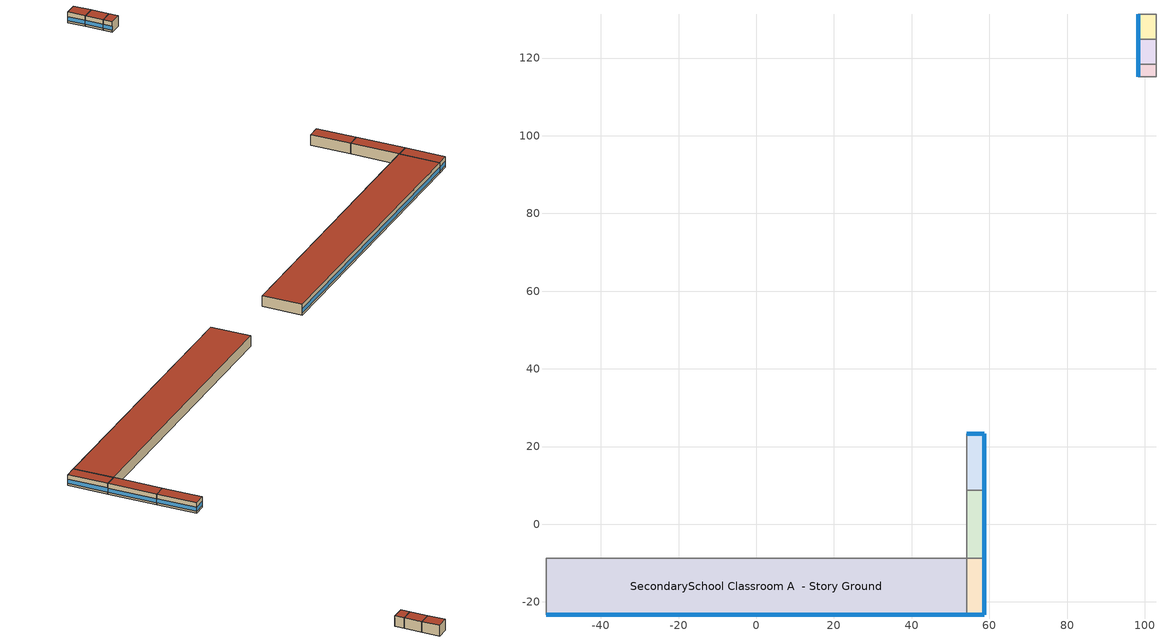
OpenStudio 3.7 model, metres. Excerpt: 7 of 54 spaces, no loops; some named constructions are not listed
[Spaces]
SecondarySchool Classroom A  - Story Ground
 floor ground (Foundation F 126 Perim 10827 Area 15686): -54.14,-23.29 -54.14,-8.8 54.14,-8.8 54.14,-23.29 z0
 wall outside: -54.14,-23.29 54.14,-23.29 z0:3.96
 wall to SecondarySchool Classroom A end_a - Story Ground: -54.14,-8.8 -54.14,-23.29 z0:3.96
 wall to SecondarySchool Corridor B  - Story Ground: 54.14,-8.8 -54.14,-8.8 z0:3.96
 wall to SecondarySchool Classroom A end_b - Story Ground: 54.14,-23.29 54.14,-8.8 z0:3.96
 window (Window U-1.01 SHGC 0.58): -54.11,-23.29 54.11,-23.29 z0.76:2.27
 roof outside: 54.14,-23.29 54.14,-8.8 -54.14,-8.8 -54.14,-23.29 z3.96
SecondarySchool Classroom A end_b - Story Ground
 floor ground (Foundation F 126 Perim 1906 Area 6624): 54.14,-23.29 54.14,-8.8 58.71,-8.8 58.71,-23.29 z0
 wall outside: 54.14,-23.29 58.71,-23.29 58.71,-8.8 z0:3.96
 wall to SecondarySchool Corridor B end_b - Story Ground: 58.71,-8.8 54.14,-8.8 z0:3.96
 window (Window U-1.01 SHGC 0.58): 54.16,-23.29 58.68,-23.29 z0.76:2.28; 58.71,-23.27 58.71,-8.83 z0.76:2.27
 roof outside: 58.71,-23.29 58.71,-8.8 54.14,-8.8 54.14,-23.29 z3.96
SecondarySchool Corridor B end_b - Story Ground
 floor ground (Foundation F 126 Perim 1761 Area 8051): 54.14,-8.8 54.14,8.8 58.71,8.8 58.71,-8.8 z0
 wall outside: 58.71,-8.8 58.71,8.8 z0:3.96
 wall to SecondarySchool Corridor B  - Story Ground: 54.14,8.8 54.14,-8.8 z0:3.96
 wall to SecondarySchool Classroom C end_b - Story Ground: 58.71,8.8 54.14,8.8 z0:3.96
 window (Window U-1.01 SHGC 0.58): 58.71,-8.78 58.71,8.78 z0.76:2.27
 roof outside: 58.71,-8.8 58.71,8.8 54.14,8.8 54.14,-8.8 z3.96
SecondarySchool Classroom C end_b - Story Ground
 floor ground (Foundation F 126 Perim 1906 Area 6624): 54.14,8.8 54.14,23.29 58.71,23.29 58.71,8.8 z0
 wall outside: 58.71,8.8 58.71,23.29 54.14,23.29 z0:3.96
 wall to SecondarySchool Classroom C  - Story Ground: 54.14,23.29 54.14,8.8 z0:3.96
 window (Window U-1.01 SHGC 0.58): 58.68,23.29 54.16,23.29 z0.76:2.28; 58.71,8.83 58.71,23.27 z0.76:2.27
 roof outside: 58.71,8.8 58.71,23.29 54.14,23.29 54.14,8.8 z3.96
SecondarySchool Kitchen C  - Story Ground
 floor ground (Foundation F 126 Perim 329 Area 1504): 102.9,115.18 98.33,115.18 98.33,118.47 102.9,118.47 z0
 wall outside: 98.33,118.47 98.33,115.18 z0:3.96
 wall to SecondarySchool Classroom C  - Story Ground 1: 98.33,115.18 102.9,115.18 z0:3.96
 wall to SecondarySchool Lobby C  - Story Ground: 102.9,118.47 98.33,118.47 z0:3.96
 wall to SecondarySchool Kitchen B  - Story Ground: 102.9,115.18 102.9,118.47 z0:3.96
 window (Window U-1.01 SHGC 0.58): 98.33,118.44 98.33,115.2 z0.76:2.29
 roof outside: 102.9,118.47 98.33,118.47 98.33,115.18 102.9,115.18 z3.96
SecondarySchool Lobby C  - Story Ground
 floor ground (Foundation F 126 Perim 64 Area 2927): 102.9,118.47 98.33,118.47 98.33,124.87 102.9,124.87 z0
 wall outside: 98.33,124.87 98.33,118.47 z0:3.96
 wall to SecondarySchool Restroom C  - Story Ground: 102.9,124.87 98.33,124.87 z0:3.96
 wall to SecondarySchool Lobby B  - Story Ground: 102.9,118.47 102.9,124.87 z0:3.96
 window (Window U-1.01 SHGC 0.58): 98.33,124.84 98.33,118.49 z0.76:2.28
 roof outside: 102.9,124.87 98.33,124.87 98.33,118.47 102.9,118.47 z3.96
SecondarySchool Restroom C  - Story Ground
 floor ground (Foundation F 126 Perim 64 Area 2927): 102.9,124.87 98.33,124.87 98.33,131.27 102.9,131.27 z0
 wall outside: 98.33,131.27 98.33,124.87 z0:3.96
 wall to SecondarySchool Cafeteria C  - Story Ground: 102.9,131.27 98.33,131.27 z0:3.96
 wall to SecondarySchool Restroom B  - Story Ground: 102.9,124.87 102.9,131.27 z0:3.96
 window (Window U-1.01 SHGC 0.58): 98.33,131.25 98.33,124.89 z0.76:2.28
 roof outside: 102.9,131.27 98.33,131.27 98.33,124.87 102.9,124.87 z3.96
[Schedule:Ruleset]
Name | Default Day Schedule | Summer Design Day Schedule | Winter Design Day Schedule
SecondarySchool Auditorium Occ | SecondarySchool Auditorium Occ Default | SecondarySchool Auditorium Occ Summer Design Day | SecondarySchool Auditorium Occ Winter Design Day
SecondarySchool Gym Occ | SecondarySchool Gym Occ Default | SecondarySchool Gym Occ Summer Design Day | SecondarySchool Gym Occ Winter Design Day
[Schedule:Day]
Clothing Schedule Summer Clothes: 24, 0, 0.5
SecondarySchool Auditorium Occ Default; SecondarySchool Auditorium Occ Wkdy Day: Yes, 5, 15, 0, 5, 30, 0.015625, 5, 45, 0.03125, 6, 0, 0.046875, 6, 15, 0.0625, 6, 30, 0.078125, 6, 45, 0.09375, 7, 0, 0.109375, 7, 15, 0.125, 7, 30, 0.140625, 7, 45, 0.15625, 8, 0, 0.171875, 8, 15, 0.1875, 8, 30, 0.203125, 8, 45, 0.21875, 9, 0, 0.234375, 9, 15, 0.25, 11, 15, 0.25, 11, 30, 0.23125, 11, 45, 0.2125, 12, 0, 0.19375, 12, 15, 0.175, 12, 30, 0.15625, 12, 45, 0.1375, 13, 0, 0.11875, 13, 15, 0.1, 13, 45, 0.1, 14, 0, 0.0916667, 14, 15, 0.0833333, 14, 30, 0.075, 14, 45, 0.0666667, 15, 0, 0.0583333, 15, 15, 0.05, 15, 30, 0.0416667, 15, 45, 0.0333333, 16, 0, 0.025, 16, 15, 0.0166667, 16, 30, 0.00833333, 16, 45, 0, 24, 0, 0
SecondarySchool Auditorium Occ Summer Design Day: 8, 0, 0, 17, 0, 0.15, 19, 0, 0.35, 24, 0, 0
SecondarySchool Auditorium Occ Wkdy|SmrDsn Day: Yes, 5, 15, 0, 5, 30, 0.009375, 5, 45, 0.01875, 6, 0, 0.028125, 6, 15, 0.0375, 6, 30, 0.046875, 6, 45, 0.05625, 7, 0, 0.065625, 7, 15, 0.075, 7, 30, 0.084375, 7, 45, 0.09375, 8, 0, 0.103125, 8, 15, 0.1125, 8, 30, 0.121875, 8, 45, 0.13125, 9, 0, 0.140625, 9, 15, 0.15, 9, 30, 0.1625, 9, 45, 0.175, 10, 0, 0.1875, 10, 15, 0.2, 10, 30, 0.2125, 10, 45, 0.225, 11, 0, 0.2375, 11, 15, 0.25, 11, 30, 0.2625, 11, 45, 0.275, 12, 0, 0.2875, 12, 15, 0.3, 12, 30, 0.3125, 12, 45, 0.325, 13, 0, 0.3375, 13, 15, 0.35, 13, 30, 0.30625, 13, 45, 0.2625, 14, 0, 0.21875, 14, 15, 0.175, 14, 30, 0.13125, 14, 45, 0.0875, 15, 0, 0.04375, 15, 15, 0, 24, 0, 0
SecondarySchool Auditorium Occ Wknd Day; SecondarySchool Auditorium Occ Wknd Day 1; SecondarySchool Auditorium Occ Wknd Day 2; SecondarySchool Gym Occ Wknd Day; SecondarySchool Gym Occ Wknd Day 1; SecondarySchool Gym Occ Wknd Day 2; SecondarySchool Office Occ Wknd Day; SecondarySchool Office Occ Wknd Day 1; SecondarySchool Office Occ Wknd Day 2: Yes, 12, 15, 0, 24, 0, 0
SecondarySchool Auditorium Occ Winter Design Day; SecondarySchool Gym Occ Winter Design Day: 24, 0, 0
Education_School BLDG_EQUIP_EndUseData Wkdy Day 1: Yes, 0, 15, 0.0734133, 0, 30, 0.0723912, 0, 45, 0.0713692, 1, 0, 0.0703471, 1, 15, 0.069325, 1, 30, 0.0683029, 1, 45, 0.0672809, 2, 0, 0.0541834, 2, 15, 0.041086, 2, 30, 0.0279886, 2, 45, 0.0148911, 3, 0, 0.0111684, 3, 15, 0.00744557, 3, 30, 0.00372278, 3, 45, 0, 4, 0, 0.0106607, 4, 15, 0.0213214, 4, 30, 0.0319821, 4, 45, 0.0426428, 5, 0, 0.0702929, 5, 15, 0.0979431, 5, 30, 0.125593, 5, 45, 0.153243, 6, 0, 0.20279, 6, 15, 0.252337, 6, 30, 0.301884, 6, 45, 0.351431, 7, 0, 0.406494, 7, 15, 0.461558, 7, 30, 0.516621, 7, 45, 0.571684, 8, 0, 0.655041, 8, 15, 0.738397, 8, 30, 0.821754, 8, 45, 0.90511, 9, 0, 0.908596, 9, 15, 0.912082, 9, 30, 0.915568, 9, 45, 0.919054, 10, 0, 0.924469, 10, 15, 0.929884, 10, 30, 0.935299, 10, 45, 0.940714, 11, 0, 0.94491, 11, 15, 0.949107, 11, 30, 0.953303, 11, 45, 0.9575, 12, 0, 0.948938, 12, 15, 0.940375, 12, 30, 0.931813, 12, 45, 0.92325, 13, 0, 0.793325, 13, 15, 0.6634, 13, 30, 0.533475, 13, 45, 0.40355, 14, 0, 0.363513, 14, 15, 0.323476, 14, 30, 0.283439, 14, 45, 0.243402, 15, 0, 0.216531, 15, 15, 0.189659, 15, 30, 0.162787, 15, 45, 0.135915, 16, 0, 0.122209, 16, 15, 0.108502, 16, 30, 0.0947956, 16, 45, 0.081089, 17, 0, 0.0760125, 17, 15, 0.070936, 17, 30, 0.0658594, 17, 45, 0.0607829, 18, 0, 0.0609014, 18, 15, 0.0610198, 18, 30, 0.0611383, 18, 45, 0.0612567, 19, 0, 0.0488192, 19, 15, 0.0363818, 19, 30, 0.0239443, 19, 45, 0.0115068, 20, 0, 0.0305607, 20, 15, 0.0496146, 20, 30, 0.0686684, 20, 45, 0.0877223, 21, 0, 0.0867003, 21, 15, 0.0856782, 21, 30, 0.0846561, 21, 45, 0.083634, 22, 0, 0.082612, 22, 15, 0.0815899, 22, 30, 0.0805678, 22, 45, 0.0795457, 23, 0, 0.0785237, 23, 15, 0.0775016, 23, 30, 0.0764795, 23, 45, 0.0754574, 24, 0, 0.0744354
Education_School BLDG_EQUIP_EndUseData Wknd Day; Education_School BLDG_EQUIP_EndUseData Wknd Day 2: Yes, 0, 15, 0.286974, 0, 30, 0.297562, 0, 45, 0.30815, 1, 0, 0.313261, 1, 15, 0.318373, 1, 30, 0.323484, 1, 45, 0.328596, 2, 0, 0.332247, 2, 15, 0.335898, 2, 30, 0.339549, 2, 45, 0.3432, 3, 0, 0.341131, 3, 15, 0.339062, 3, 30, 0.336993, 3, 45, 0.334924, 4, 0, 0.328596, 4, 15, 0.322267, 4, 30, 0.315939, 4, 45, 0.30961, 5, 0, 0.296345, 5, 15, 0.283079, 5, 30, 0.269814, 5, 45, 0.256548, 6, 0, 0.241092, 6, 15, 0.225636, 6, 30, 0.21018, 6, 45, 0.194723, 7, 0, 0.185109, 7, 15, 0.175494, 7, 30, 0.16588, 7, 45, 0.156266, 8, 0, 0.151519, 8, 15, 0.146773, 8, 30, 0.142026, 8, 45, 0.13728, 9, 0, 0.134603, 9, 15, 0.131925, 9, 30, 0.129248, 9, 45, 0.12657, 10, 0, 0.120972, 10, 15, 0.115374, 10, 30, 0.109775, 10, 45, 0.104177, 11, 0, 0.087443, 11, 15, 0.0707089, 11, 30, 0.0539749, 11, 45, 0.0372409, 12, 0, 0.0279306, 12, 15, 0.0186204, 12, 30, 0.00931021, 12, 45, 0, 13, 0, 0.000608511, 13, 15, 0.00121702, 13, 30, 0.00182553, 13, 45, 0.00243404, 14, 0, 0.00231234, 14, 15, 0.00219064, 14, 30, 0.00206894, 14, 45, 0.00194723, 15, 0, 0.00231234, 15, 15, 0.00267745, 15, 30, 0.00304255, 15, 45, 0.00340766, 16, 0, 0.00511149, 16, 15, 0.00681532, 16, 30, 0.00851915, 16, 45, 0.010223, 17, 0, 0.013874, 17, 15, 0.0175251, 17, 30, 0.0211762, 17, 45, 0.0248272, 18, 0, 0.0303038, 18, 15, 0.0357804, 18, 30, 0.041257, 18, 45, 0.0467336, 19, 0, 0.0550094, 19, 15, 0.0632851, 19, 30, 0.0715609, 19, 45, 0.0798366, 20, 0, 0.0931021, 20, 15, 0.106368, 20, 30, 0.119633, 20, 45, 0.132899, 21, 0, 0.148355, 21, 15, 0.163811, 21, 30, 0.179267, 21, 45, 0.194723, 22, 0, 0.208719, 22, 15, 0.222715, 22, 30, 0.236711, 22, 45, 0.250706, 23, 0, 0.254479, 23, 15, 0.258252, 23, 30, 0.262025, 23, 45, 0.265797, 24, 0, 0.276386
Education_School BLDG_EQUIP_EndUseData Wknd Day 1: Yes, 0, 15, 0.207877, 0, 30, 0.219552, 0, 45, 0.231227, 1, 0, 0.236386, 1, 15, 0.241545, 1, 30, 0.246704, 1, 45, 0.251863, 2, 0, 0.258379, 2, 15, 0.264896, 2, 30, 0.271413, 2, 45, 0.277929, 3, 0, 0.281097, 3, 15, 0.284265, 3, 30, 0.287432, 3, 45, 0.2906, 4, 0, 0.288337, 4, 15, 0.286075, 4, 30, 0.283812, 4, 45, 0.281549, 5, 0, 0.2763, 5, 15, 0.27105, 5, 30, 0.265801, 5, 45, 0.260552, 6, 0, 0.267883, 6, 15, 0.275214, 6, 30, 0.282545, 6, 45, 0.289876, 7, 0, 0.283178, 7, 15, 0.276481, 7, 30, 0.269783, 7, 45, 0.263086, 8, 0, 0.248695, 8, 15, 0.234305, 8, 30, 0.219914, 8, 45, 0.205523, 9, 0, 0.186064, 9, 15, 0.166605, 9, 30, 0.147146, 9, 45, 0.127687, 10, 0, 0.107957, 10, 15, 0.0882263, 10, 30, 0.0684957, 10, 45, 0.0487652, 11, 0, 0.0365739, 11, 15, 0.0243826, 11, 30, 0.0121913, 11, 45, 0, 12, 0, 0.00486023, 12, 15, 0.00972046, 12, 30, 0.0145807, 12, 45, 0.0194409, 13, 0, 0.0215226, 13, 15, 0.0236042, 13, 30, 0.0256859, 13, 45, 0.0277676, 14, 0, 0.0325644, 14, 15, 0.0373613, 14, 30, 0.0421582, 14, 45, 0.0469551, 15, 0, 0.0516614, 15, 15, 0.0563678, 15, 30, 0.0610741, 15, 45, 0.0657805, 16, 0, 0.0685862, 16, 15, 0.071392, 16, 30, 0.0741977, 16, 45, 0.0770034, 17, 0, 0.0772749, 17, 15, 0.0775464, 17, 30, 0.077818, 17, 45, 0.0780895, 18, 0, 0.0760078, 18, 15, 0.0739261, 18, 30, 0.0718445, 18, 45, 0.0697628, 19, 0, 0.0687672, 19, 15, 0.0677717, 19, 30, 0.0667761, 19, 45, 0.0657805, 20, 0, 0.0716635, 20, 15, 0.0775464, 20, 30, 0.0834294, 20, 45, 0.0893123, 21, 0, 0.0886788, 21, 15, 0.0880452, 21, 30, 0.0874117, 21, 45, 0.0867781, 22, 0, 0.0939282, 22, 15, 0.101078, 22, 30, 0.108228, 22, 45, 0.115378, 23, 0, 0.132665, 23, 15, 0.149952, 23, 30, 0.167239, 23, 45, 0.184526, 24, 0, 0.196201
SecondarySchool Gym Occ Default; SecondarySchool Gym Occ Wkdy Day: Yes, 5, 15, 0, 5, 30, 0.021875, 5, 45, 0.04375, 6, 0, 0.065625, 6, 15, 0.0875, 6, 30, 0.109375, 6, 45, 0.13125, 7, 0, 0.153125, 7, 15, 0.175, 7, 30, 0.196875, 7, 45, 0.21875, 8, 0, 0.240625, 8, 15, 0.2625, 8, 30, 0.284375, 8, 45, 0.30625, 9, 0, 0.328125, 9, 15, 0.35, 11, 15, 0.35, 11, 30, 0.425, 11, 45, 0.5, 12, 0, 0.575, 12, 15, 0.65, 12, 30, 0.725, 12, 45, 0.8, 13, 0, 0.875, 13, 15, 0.95, 14, 45, 0.95, 15, 0, 0.870833, 15, 15, 0.791667, 15, 30, 0.7125, 15, 45, 0.633333, 16, 0, 0.554167, 16, 15, 0.475, 16, 30, 0.395833, 16, 45, 0.316667, 17, 0, 0.2375, 17, 15, 0.158333, 17, 30, 0.0791667, 17, 45, 0, 24, 0, 0
SecondarySchool Gym Occ Summer Design Day: 8, 0, 0, 21, 0, 0.35, 24, 0, 0
SecondarySchool Gym Occ Wkdy|SmrDsn Day: Yes, 7, 15, 0, 16, 15, 0.35, 24, 0, 0
SecondarySchool Kitchen Gas Wkdy Day: Yes, 6, 15, 0.02, 6, 30, 0.03625, 6, 45, 0.0525, 7, 0, 0.06875, 7, 15, 0.085, 7, 30, 0.10125, 7, 45, 0.1175, 8, 0, 0.13375, 8, 15, 0.15, 8, 30, 0.158333, 8, 45, 0.166667, 9, 0, 0.175, 9, 15, 0.183333, 9, 30, 0.191667, 9, 45, 0.2, 10, 0, 0.183333, 10, 15, 0.166667, 10, 30, 0.15, 10, 45, 0.133333, 11, 0, 0.116667, 11, 15, 0.1, 11, 30, 0.09, 11, 45, 0.08, 12, 0, 0.07, 12, 15, 0.06, 12, 30, 0.05, 12, 45, 0.04, 13, 0, 0.03, 13, 15, 0.02, 24, 0, 0.02
SecondarySchool Kitchen Gas Wkdy|SmrDsn Day: Yes, 6, 15, 0.02, 6, 30, 0.03, 6, 45, 0.04, 7, 0, 0.05, 7, 15, 0.06, 7, 30, 0.07, 7, 45, 0.08, 8, 0, 0.09, 8, 15, 0.1, 8, 30, 0.108333, 8, 45, 0.116667, 9, 0, 0.125, 9, 15, 0.133333, 9, 30, 0.141667, 9, 45, 0.15, 10, 0, 0.141667, 10, 15, 0.133333, 10, 30, 0.125, 10, 45, 0.116667, 11, 0, 0.108333, 11, 15, 0.1, 11, 30, 0.09, 11, 45, 0.08, 12, 0, 0.07, 12, 15, 0.06, 12, 30, 0.05, 12, 45, 0.04, 13, 0, 0.03, 13, 15, 0.02, 24, 0, 0.02
SecondarySchool Kitchen Gas Wknd Day; SecondarySchool Kitchen Gas Wknd Day 1; SecondarySchool Kitchen Gas Wknd Day 2: Yes, 12, 15, 0.02, 24, 0, 0.02
SecondarySchool Office Occ Wkdy Day: Yes, 5, 15, 0, 5, 30, 0.059375, 5, 45, 0.11875, 6, 0, 0.178125, 6, 15, 0.2375, 6, 30, 0.296875, 6, 45, 0.35625, 7, 0, 0.415625, 7, 15, 0.475, 7, 30, 0.534375, 7, 45, 0.59375, 8, 0, 0.653125, 8, 15, 0.7125, 8, 30, 0.771875, 8, 45, 0.83125, 9, 0, 0.890625, 9, 15, 0.95, 12, 15, 0.95, 12, 30, 0.85, 12, 45, 0.75, 13, 0, 0.65, 13, 15, 0.55, 13, 30, 0.45, 13, 45, 0.35, 14, 0, 0.25, 14, 15, 0.15, 14, 45, 0.15, 15, 0, 0.1375, 15, 15, 0.125, 15, 30, 0.1125, 15, 45, 0.1, 16, 0, 0.0875, 16, 15, 0.075, 16, 30, 0.0625, 16, 45, 0.05, 17, 0, 0.0375, 17, 15, 0.025, 17, 30, 0.0125, 17, 45, 0, 24, 0, 0
SecondarySchool Office Occ Wkdy|SmrDsn Day: Yes, 7, 15, 0, 14, 15, 0.5, 24, 0, 0
Building Hours of Operation NonResidential Sunday: 12, 15, 0, 19, 45, 1, 24, 0, 0
[Schedule:Rule] Date Specification Type=DateRange; Start Day=1
Name | Schedule Ruleset | Rule Order | Day Schedule | Apply Monday | Apply Tuesday | Apply Wednesday | Apply Thursday | Apply Friday | Start Month | End Month | End Day | Apply Sunday | Apply Saturday
Schedule Rule 2 | SecondarySchool Auditorium Occ | 4 | SecondarySchool Auditorium Occ Wkdy Day | Yes | Yes | Yes | Yes | Yes | 9 | 12 | 31
Schedule Rule 3 | SecondarySchool Auditorium Occ | 3 | SecondarySchool Auditorium Occ Wkdy|SmrDsn Day | Yes | Yes | Yes | Yes | Yes | 7 | 9 | 1
Schedule Rule 4 | SecondarySchool Auditorium Occ | 2 | SecondarySchool Auditorium Occ Wknd Day |  |  |  |  |  | 1 | 6 | 30 | Yes | Yes
Schedule Rule 5 | SecondarySchool Auditorium Occ | 1 | SecondarySchool Auditorium Occ Wknd Day 1 |  |  |  |  |  | 7 | 9 | 1 | Yes | Yes
Schedule Rule 6 | SecondarySchool Auditorium Occ | 0 | SecondarySchool Auditorium Occ Wknd Day 2 |  |  |  |  |  | 9 | 12 | 31 | Yes | Yes
Schedule Rule 27 | SecondarySchool Gym Occ | 4 | SecondarySchool Gym Occ Wkdy Day | Yes | Yes | Yes | Yes | Yes | 9 | 12 | 31
Schedule Rule 28 | SecondarySchool Gym Occ | 3 | SecondarySchool Gym Occ Wkdy|SmrDsn Day | Yes | Yes | Yes | Yes | Yes | 7 | 9 | 1
Schedule Rule 29 | SecondarySchool Gym Occ | 2 | SecondarySchool Gym Occ Wknd Day |  |  |  |  |  | 1 | 6 | 30 | Yes | Yes
Schedule Rule 30 | SecondarySchool Gym Occ | 1 | SecondarySchool Gym Occ Wknd Day 1 |  |  |  |  |  | 7 | 9 | 1 | Yes | Yes
Schedule Rule 31 | SecondarySchool Gym Occ | 0 | SecondarySchool Gym Occ Wknd Day 2 |  |  |  |  |  | 9 | 12 | 31 | Yes | Yes
